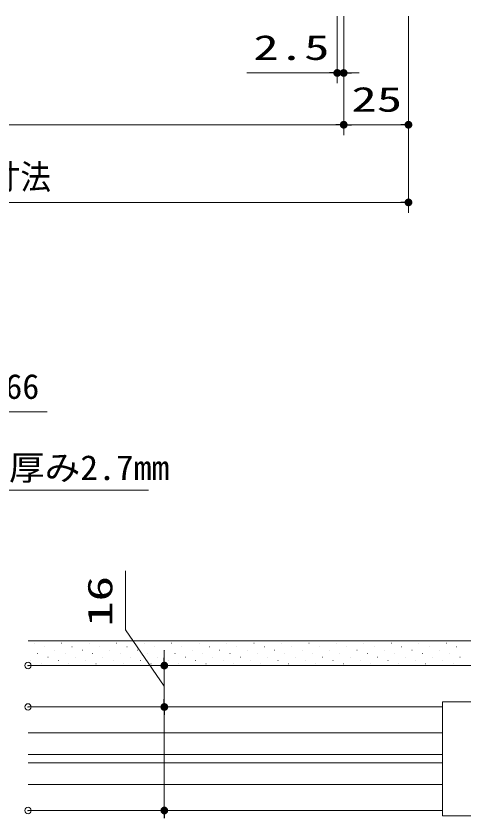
# Model space of a CAD drawing. Units: millimetres, scale not verified. Extents: x -1306 to 1306, y -607 to 607.
# Drawn here: x -435.8 to -262.9, y -328 to -18.7 of the extents above; entities that cross this region are included whole.
import ezdxf
from ezdxf.enums import TextEntityAlignment as Align

# ---------------------------------------------------------------- set-up
doc = ezdxf.new("R2010")
doc.units = ezdxf.units.MM
doc.header["$LTSCALE"] = 5
doc.header["$PDMODE"] = 32
doc.header["$PDSIZE"] = 2.5
for name, color, linetype, lineweight in [('0-1_線(黄)', 2, 'Continuous', 15), ('1-0_線(水)', 4, 'Continuous', 9), ('1-1_寸法線', 3, 'Continuous', 13), ('1-2_ハッチング', 6, 'Continuous', 9), ('1-4_DEFPOINTS', 7, 'Continuous', 5), ('1-5_0', 3, 'Continuous', 25)]:
    doc.layers.add(name, color=color, linetype=linetype, lineweight=lineweight)
doc.styles.add('ＭＳ ゴシック', font='')
doc.styles.get('ＭＳ ゴシック').set_extended_font_data('MS Gothic')

# ---------------------------------------------------------------- blocks, each defined once
blk = doc.blocks.new('_DOT')
at = {"layer": '1-5_0'}
blk.add_line((-2.5, 0), (-5, 0), dxfattribs=at)
for points in [[(0, 0), (-2.5, 0), (-2.48, 0.313)], [(0, 0), (-2.48, -0.313), (-2.5, 0)], [(0, 0), (-2.48, 0.313), (-2.421, 0.622)], [(0, 0), (-2.421, -0.622), (-2.48, -0.313)], [(0, 0), (-2.421, 0.622), (-2.324, 0.92)], [(0, 0), (-2.324, -0.92), (-2.421, -0.622)], [(0, 0), (-2.324, 0.92), (-2.191, 1.204)], [(0, 0), (-2.191, -1.204), (-2.324, -0.92)], [(0, 0), (-2.191, 1.204), (-2.023, 1.469)], [(0, 0), (-2.023, -1.469), (-2.191, -1.204)], [(0, 0), (-2.023, 1.469), (-1.822, 1.711)], [(0, 0), (-1.822, -1.711), (-2.023, -1.469)], [(0, 0), (-1.822, 1.711), (-1.594, 1.926)], [(0, 0), (-1.594, -1.926), (-1.822, -1.711)], [(0, 0), (-1.594, 1.926), (-1.34, 2.111)], [(0, 0), (-1.34, -2.111), (-1.594, -1.926)], [(0, 0), (-1.34, 2.111), (-1.064, 2.262)], [(0, 0), (-1.064, -2.262), (-1.34, -2.111)], [(0, 0), (-1.064, 2.262), (-0.773, 2.378)], [(0, 0), (-0.773, -2.378), (-1.064, -2.262)], [(0, 0), (-0.773, 2.378), (-0.468, 2.456)], [(0, 0), (-0.468, -2.456), (-0.773, -2.378)], [(0, 0), (-0.468, 2.456), (-0.157, 2.495)], [(0, 0), (-0.157, -2.495), (-0.468, -2.456)], [(0, 0), (-0.157, 2.495), (0.157, 2.495)], [(0, 0), (0.157, -2.495), (-0.157, -2.495)], [(0, 0), (0.157, 2.495), (0.468, 2.456)], [(0, 0), (0.468, 2.456), (0.773, 2.378)], [(0, 0), (0.773, 2.378), (1.064, 2.262)], [(0, 0), (1.064, 2.262), (1.34, 2.111)], [(0, 0), (1.34, 2.111), (1.594, 1.926)], [(0, 0), (1.594, 1.926), (1.822, 1.711)], [(0, 0), (1.822, 1.711), (2.023, 1.469)], [(0, 0), (2.023, 1.469), (2.191, 1.204)], [(0, 0), (2.191, 1.204), (2.324, 0.92)], [(0, 0), (2.324, 0.92), (2.421, 0.622)], [(0, 0), (2.421, 0.622), (2.48, 0.313)], [(0, 0), (2.48, 0.313), (2.5, 0)], [(0, 0), (0.468, -2.456), (0.157, -2.495)], [(0, 0), (0.773, -2.378), (0.468, -2.456)], [(0, 0), (1.064, -2.262), (0.773, -2.378)], [(0, 0), (1.34, -2.111), (1.064, -2.262)], [(0, 0), (1.594, -1.926), (1.34, -2.111)], [(0, 0), (1.822, -1.711), (1.594, -1.926)], [(0, 0), (2.023, -1.469), (1.822, -1.711)], [(0, 0), (2.191, -1.204), (2.023, -1.469)], [(0, 0), (2.324, -0.92), (2.191, -1.204)], [(0, 0), (2.421, -0.622), (2.324, -0.92)], [(0, 0), (2.48, -0.313), (2.421, -0.622)], [(0, 0), (2.5, 0), (2.48, -0.313)]]:
    blk.add_solid(points, dxfattribs=at)

msp = doc.modelspace()

# ---------------------------------------------------------------- linework, layer by layer
at = {"layer": '0-1_線(黄)'}
for p, q in [((-431.187, -260.049), (-232.188, -260.049)), ((-431.187, -269.549), (-231.935, -269.549))]:
    msp.add_line(p, q, dxfattribs=at)
at = {"layer": '1-0_線(水)'}
for p, q in [((-271.187, -283.549), (-271.187, -327.549)), ((-271.187, -283.549), (-232.187, -283.549)), ((-271.187, -285.549), (-431.187, -285.549)), ((-431.187, -295.549), (-271.187, -295.549)), ((-431.187, -303.949), (-271.187, -303.949)), ((-431.187, -307.149), (-271.187, -307.149)), ((-431.187, -315.549), (-271.187, -315.549)), ((-271.187, -325.549), (-431.187, -325.549)), ((-271.187, -327.549), (-232.187, -327.549))]:
    msp.add_line(p, q, dxfattribs=at)
at = {"layer": '1-1_寸法線'}
for p, q in [((-311.794, -18.653), (-311.794, -44.651)), ((-309.294, -18.653), (-309.294, -64.653)), ((-309.294, -18.653), (-309.294, -64.653)), ((-309.294, -18.653), (-309.294, -44.651)), ((-284.294, -18.653), (-284.294, -64.653)), ((-284.294, -18.653), (-284.294, -94.653)), ((-314.794, -40.651), (-346.746, -40.651)), ((-309.294, -40.651), (-311.794, -40.651)), ((-306.294, -40.651), (-303.294, -40.651)), ((-312.294, -60.653), (-639.04, -60.653)), ((-287.294, -60.653), (-306.294, -60.653)), ((-287.294, -90.653), (-664.04, -90.653)), ((-378.554, -266.549), (-378.554, -263.549)), ((-423.187, -269.549), (-374.554, -269.549)), ((-378.554, -285.549), (-378.554, -269.549)), ((-378.554, -285.549), (-378.554, -269.549)), ((-378.554, -282.549), (-378.554, -279.549)), ((-423.187, -285.549), (-374.554, -285.549)), ((-423.187, -285.549), (-374.554, -285.549)), ((-378.554, -285.549), (-378.554, -325.549)), ((-378.554, -288.549), (-378.554, -291.549)), ((-423.187, -325.549), (-374.554, -325.549))]:
    msp.add_line(p, q, dxfattribs=at)
for points in [[(-602.187, -145.549), (-555.46, -171.592), (-423.841, -171.592)], [(-384.621, -201.744), (-536.036, -201.744), (-575.28, -260.505)], [(-378.554, -277.549), (-393.584, -255.712), (-393.584, -232.95)]]:
    msp.add_lwpolyline(points, dxfattribs=at)
at = {"layer": '1-2_ハッチング'}
for p, q in [((-428.8, -260.97), (-428.75, -260.97)), ((-424.823, -262.295), (-424.773, -262.295)), ((-418.194, -260.97), (-418.144, -260.97)), ((-414.216, -262.295), (-414.166, -262.295)), ((-407.587, -260.97), (-407.537, -260.97)), ((-403.61, -262.295), (-403.56, -262.295)), ((-396.981, -260.97), (-396.931, -260.97)), ((-393.003, -262.295), (-392.953, -262.295)), ((-386.374, -260.97), (-386.324, -260.97)), ((-382.397, -262.295), (-382.347, -262.295)), ((-375.767, -260.97), (-375.717, -260.97)), ((-371.79, -262.295), (-371.74, -262.295)), ((-365.161, -260.97), (-365.111, -260.97)), ((-361.183, -262.295), (-361.133, -262.295)), ((-354.554, -260.97), (-354.504, -260.97)), ((-350.577, -262.295), (-350.527, -262.295)), ((-343.948, -260.97), (-343.898, -260.97)), ((-339.97, -262.295), (-339.92, -262.295)), ((-333.341, -260.97), (-333.291, -260.97)), ((-329.364, -262.295), (-329.314, -262.295)), ((-322.734, -260.97), (-322.684, -260.97)), ((-318.757, -262.295), (-318.707, -262.295)), ((-312.128, -260.97), (-312.078, -260.97)), ((-308.15, -262.295), (-308.1, -262.295)), ((-301.521, -260.97), (-301.471, -260.97)), ((-297.544, -262.295), (-297.494, -262.295)), ((-290.915, -260.97), (-290.865, -260.97)), ((-286.937, -262.295), (-286.887, -262.295)), ((-280.308, -260.97), (-280.258, -260.97)), ((-276.331, -262.295), (-276.281, -262.295)), ((-269.701, -260.97), (-269.651, -260.97)), ((-265.724, -262.295), (-265.674, -262.295)), ((-427.475, -264.947), (-427.425, -264.947)), ((-420.846, -263.621), (-420.796, -263.621)), ((-416.868, -264.947), (-416.818, -264.947)), ((-410.239, -263.621), (-410.189, -263.621)), ((-406.261, -264.947), (-406.211, -264.947)), ((-399.632, -263.621), (-399.582, -263.621)), ((-395.655, -264.947), (-395.605, -264.947)), ((-389.026, -263.621), (-388.976, -263.621)), ((-385.048, -264.947), (-384.998, -264.947)), ((-378.419, -263.621), (-378.369, -263.621)), ((-374.442, -264.947), (-374.392, -264.947)), ((-367.813, -263.621), (-367.763, -263.621)), ((-363.835, -264.947), (-363.785, -264.947)), ((-357.206, -263.621), (-357.156, -263.621)), ((-353.228, -264.947), (-353.178, -264.947)), ((-346.599, -263.621), (-346.549, -263.621)), ((-342.622, -264.947), (-342.572, -264.947)), ((-335.993, -263.621), (-335.943, -263.621)), ((-332.015, -264.947), (-331.965, -264.947)), ((-325.386, -263.621), (-325.336, -263.621)), ((-321.409, -264.947), (-321.359, -264.947)), ((-314.78, -263.621), (-314.73, -263.621)), ((-310.802, -264.947), (-310.752, -264.947)), ((-304.173, -263.621), (-304.123, -263.621)), ((-300.195, -264.947), (-300.145, -264.947)), ((-293.566, -263.621), (-293.516, -263.621)), ((-289.589, -264.947), (-289.539, -264.947)), ((-282.96, -263.621), (-282.91, -263.621)), ((-278.982, -264.947), (-278.932, -264.947)), ((-272.353, -263.621), (-272.303, -263.621)), ((-268.376, -264.947), (-268.326, -264.947)), ((-430.126, -267.599), (-430.076, -267.599)), ((-426.149, -268.925), (-426.099, -268.925)), ((-423.497, -266.273), (-423.447, -266.273)), ((-419.52, -267.599), (-419.47, -267.599)), ((-415.542, -268.925), (-415.492, -268.925)), ((-412.891, -266.273), (-412.841, -266.273)), ((-408.913, -267.599), (-408.863, -267.599)), ((-404.936, -268.925), (-404.886, -268.925)), ((-402.284, -266.273), (-402.234, -266.273)), ((-398.307, -267.599), (-398.257, -267.599)), ((-394.329, -268.925), (-394.279, -268.925)), ((-391.677, -266.273), (-391.627, -266.273)), ((-387.7, -267.599), (-387.65, -267.599)), ((-383.722, -268.925), (-383.672, -268.925)), ((-381.071, -266.273), (-381.021, -266.273)), ((-377.093, -267.599), (-377.043, -267.599)), ((-373.116, -268.925), (-373.066, -268.925)), ((-370.464, -266.273), (-370.414, -266.273)), ((-366.487, -267.599), (-366.437, -267.599)), ((-362.509, -268.925), (-362.459, -268.925)), ((-359.858, -266.273), (-359.808, -266.273)), ((-355.88, -267.599), (-355.83, -267.599)), ((-351.903, -268.925), (-351.853, -268.925)), ((-349.251, -266.273), (-349.201, -266.273)), ((-345.273, -267.599), (-345.223, -267.599)), ((-341.296, -268.925), (-341.246, -268.925)), ((-338.644, -266.273), (-338.594, -266.273)), ((-334.667, -267.599), (-334.617, -267.599)), ((-330.689, -268.925), (-330.639, -268.925)), ((-328.038, -266.273), (-327.988, -266.273)), ((-324.06, -267.599), (-324.01, -267.599)), ((-320.083, -268.925), (-320.033, -268.925)), ((-317.431, -266.273), (-317.381, -266.273)), ((-313.454, -267.599), (-313.404, -267.599)), ((-309.476, -268.925), (-309.426, -268.925)), ((-306.825, -266.273), (-306.775, -266.273)), ((-302.847, -267.599), (-302.797, -267.599)), ((-298.87, -268.925), (-298.82, -268.925)), ((-296.218, -266.273), (-296.168, -266.273)), ((-292.24, -267.599), (-292.19, -267.599)), ((-288.263, -268.925), (-288.213, -268.925)), ((-285.611, -266.273), (-285.561, -266.273)), ((-281.634, -267.599), (-281.584, -267.599)), ((-277.656, -268.925), (-277.606, -268.925)), ((-275.005, -266.273), (-274.955, -266.273)), ((-271.027, -267.599), (-270.977, -267.599)), ((-267.05, -268.925), (-267, -268.925)), ((-264.398, -266.273), (-264.348, -266.273))]:
    msp.add_line(p, q, dxfattribs=at)
at = {"layer": '1-4_DEFPOINTS'}
for p in [(-311.794, -40.651), (-309.294, -60.653), (-431.187, -269.549), (-431.187, -285.549), (-431.187, -285.549), (-378.554, -285.549), (-431.187, -325.549), (-378.554, -325.549)]:
    msp.add_point(p, dxfattribs=at)

# ---------------------------------------------------------------- block references
at = {"layer": '1-1_寸法線', "xscale": 0.6, "yscale": 0.6}
for p in [(-311.794, -40.651), (-309.294, -60.653), (-284.294, -60.653), (-284.294, -90.653)]:
    msp.add_blockref('_DOT', p, dxfattribs=at)
for p, rotation in [((-309.294, -40.651), 180), ((-309.294, -60.653), 180), ((-378.554, -269.549), 270), ((-378.554, -285.549), 270), ((-378.554, -285.549), 90), ((-378.554, -325.549), 90)]:
    msp.add_blockref('_DOT', p, dxfattribs=dict(at, rotation=rotation))

# ---------------------------------------------------------------- texts
at = {"layer": '1-1_寸法線', "style": 'ＭＳ ゴシック'}
for s, height, width, p in [('2.5', 9.604, 1.5, (-344.175, -38.501)), ('25', 9.604, 1.5, (-306.318, -58.503)), ('下ストッパー外寸法', 9.604, 0.9, (-528.44, -88.503)), ('下地ベニア：厚み2.7mm', 9.621, 1.05, (-521.236, -200.794))]:
    msp.add_text(s, height=height, dxfattribs=dict(at, width=width)).set_placement(p, align=Align.BOTTOM_LEFT)
msp.add_text('上部調整ガイド巾 66', height=9.621, dxfattribs=at).set_placement((-551.46, -169.442), align=Align.BOTTOM_LEFT)
at = {"layer": '1-1_寸法線', "style": 'ＭＳ ゴシック', "width": 1.5}
msp.add_text('16', height=9.604, rotation=90, dxfattribs=at).set_placement((-395.733, -254.569), align=Align.BOTTOM_LEFT)

doc.saveas('drawing.dxf')
